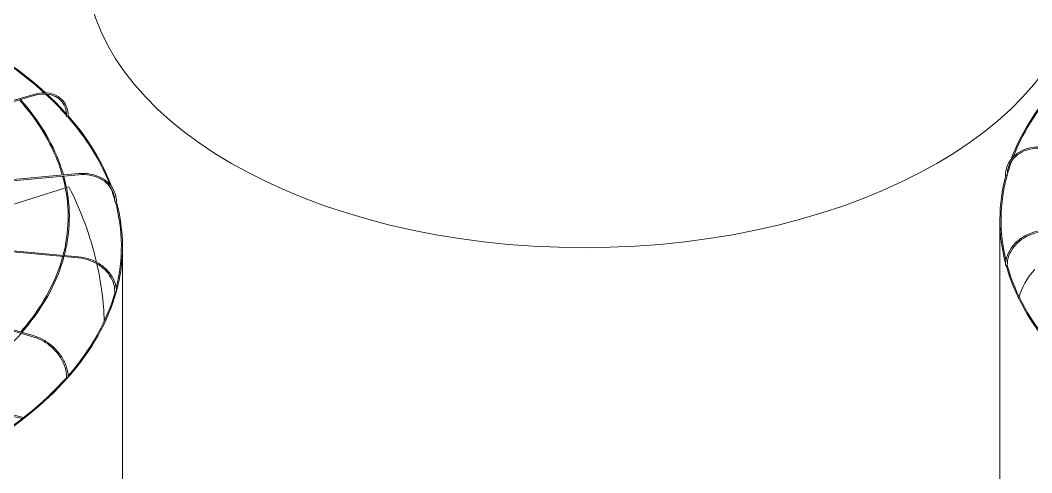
# Model space of a CAD drawing. Header units: millimetres. Extents: x -312439 to 477422, y -331570 to 212570.
# Drawn here: x 447000 to 449127, y 89500 to 90451 of the extents above; entities that cross this region are included whole.
import ezdxf

# ---------------------------------------------------------------- set-up
doc = ezdxf.new("R2010")
doc.units = ezdxf.units.MM

msp = doc.modelspace()

# ---------------------------------------------------------------- linework, layer by layer
at = {"color": 3, "linetype": 'Continuous', "lineweight": 0, "extrusion": (-1.11022e-16, 0.816497, 0.57735)}
for p, q in [((446260.171, 90068.854), (447028.741, 90294.948)), ((447029.432, 90292.598), (446261.807, 90066.782)), ((446269.548, 90050.558), (447122.636, 90128.567)), ((446270.005, 90048.14), (447122.859, 90126.128)), ((447094.976, 90098.395), (446869.449, 90027.744)), ((447102.42, 90100.727), (447097.328, 90099.131)), ((446268.478, 90029.244), (447122.636, 89951.137)), ((447122.859, 89953.577), (446269.201, 90031.638)), ((449059.77, 89468.081), (449059.77, 90030.97)), ((447028.741, 89784.756), (446257.413, 90011.661)), ((446259.251, 90013.674), (447029.432, 89787.106)), ((447215.123, 89412.381), (447215.123, 89975.269)), ((446834.594, 89655.209), (447007.311, 89615.837)), ((447004.345, 89613.535), (446843.118, 89650.287))]:
    msp.add_line(p, q, dxfattribs=at)
at = {"color": 3, "linetype": 'Continuous', "lineweight": 0}
for centre, major_axis, ratio, start_param, end_param in [((448185.684, 90578.241), (-1048.768, 0), 0.57735027, 0, 3.14159265), ((446166.355, 89975.269), (-1046.319, 0), 0.57735027, 3.70570419, 3.9258203), ((446166.355, 89975.269), (-1048.768, 0), 0.57735027, 3.70411228, 3.92650775), ((450108.538, 90030.97), (-1048.768, 0), 0.57735027, 5.81359811, 6.07011802), ((450108.538, 90030.97), (-1046.319, 0), 0.57735027, 5.81336511, 6.06128621), ((446166.355, 89975.269), (-1046.319, 0), 0.57735027, 3.61515195, 3.70067928), ((446166.355, 89975.269), (-1048.768, 0), 0.57735027, 3.61992048, 3.69877001), ((447098.744, 90249.432), (-1.225, 0.021), 0.57151893, 0, 0.48093441), ((447098.744, 90249.432), (-1.225, 0.021), 0.57151893, 0.48093441, 2.05173073), ((446166.355, 89975.269), (-1046.319, 0), 0.57735027, 3.3609423, 3.61148113), ((447099.836, 90249.753), (-1.225, 0), 0.57735027, 1.51847105, 3.14159265), ((446166.355, 89975.269), (-1048.768, 0), 0.57735027, 3.35086888, 3.61231471), ((450108.538, 90030.97), (-1046.319, 0), 0.57735027, 6.07532621, 6.12502314), ((450108.538, 90030.97), (-1048.768, 0), 0.57735027, 6.12772105, 6.43448057), ((450108.538, 90030.97), (-1046.319, 0), 0.57735027, 6.1272654, 6.42392093), ((449072.853, 90125.386), (1.225, 0), 0.57735027, 3.14159265, 5.07887352), ((449074.063, 90125.276), (1.225, 0.023), 0.57529521, 4.54449158, 6.11528791), ((449074.063, 90125.276), (1.225, 0.023), 0.57529521, 6.11528791, 6.28318531), ((446166.45, 89807.514), (1010.388, -32.497), 0.79709982, 0.20844184, 0.41264052), ((446166.355, 89975.269), (-1046.319, 0), 0.57735027, 3.30554955, 3.34466555), ((447199.964, 90069.576), (-1.225, 0.023), 0.57529521, 0, 0.1678974), ((447199.964, 90069.576), (-1.225, 0.023), 0.57529521, 0.1678974, 1.73869372), ((446166.355, 89975.269), (-1046.319, 0), 0.57735027, 2.9973499, 3.29716571), ((447201.173, 90069.686), (-1.225, 0), 0.57735027, 1.20431179, 3.14159265), ((446166.355, 89975.269), (-1048.768, 0), 0.57735027, 2.98561554, 3.29783032), ((446166.45, 89807.514), (1010.388, -32.497), 0.79709982, 0.05380476, 0.20420122), ((449072.853, 89936.053), (1.225, 0), 0.57735027, 3.14159265, 5.39303278), ((450108.538, 90030.97), (-1048.768, 0), 0.57735027, 0.1585854, 0.46892864), ((449074.063, 89936.163), (1.225, 0.023), 0.57926583, 4.8585762, 6.28318531), ((450108.538, 90030.97), (-1046.319, 0), 0.57735027, 0.15790655, 0.46457773), ((450108.443, 89864.925), (-1010.701, -20.593), 0.30331876, 6.01219977, 6.20271663), ((446166.355, 89975.269), (-1046.319, 0), 0.57735027, 2.6752935, 2.98289949), ((446166.355, 89975.269), (-1048.768, 0), 0.57735027, 2.67086857, 2.98332964), ((447199.964, 89880.463), (-1.225, 0.023), 0.57926583, 0, 1.42460911), ((447201.173, 89880.353), (-1.225, 0), 0.57735027, 0.89015252, 3.14159265), ((446166.355, 89975.269), (-1046.319, 0), 0.57735027, 2.35898226, 2.6687056), ((446166.355, 89975.269), (-1048.768, 0), 0.57735027, 2.35667794, 2.66891462), ((447098.744, 89700.607), (-1.225, 0.021), 0.58304212, 0, 1.10944839), ((447099.836, 89700.286), (-1.225, 0), 0.57735027, 0.57599326, 3.14159265)]:
    msp.add_ellipse(centre, major_axis=major_axis, ratio=ratio, start_param=start_param, end_param=end_param, dxfattribs=at)
for points, knots in [([(447088.469, 90125.443), (447086.447, 90132.524), (447084.18, 90139.583), (447064.715, 90194.081), (447036.588, 90240.244), (446998.278, 90283.433)], [2.519571261, 2.519571261, 2.519571261, 2.519571261, 2.559550642, 2.559550642, 2.829500903, 2.829500903, 2.829500903, 2.829500903]), ([(447090.951, 90125.67), (447088.837, 90133.111), (447086.455, 90140.527), (447066.83, 90195.228), (447038.848, 90241.197), (447000.873, 90284.197)], [2.518738954, 2.518738954, 2.518738954, 2.518738954, 2.560443172, 2.560443172, 2.827714195, 2.827714195, 2.827714195, 2.827714195]), ([(447101.06, 90249.753), (447101.06, 90256.682), (447099.863, 90263.281), (447095.161, 90275.158), (447091.656, 90280.433), (447082.694, 90289.1), (447077.24, 90292.49), (447064.957, 90297.055), (447058.13, 90298.231), (447043.777, 90298.282), (447036.254, 90297.158), (447028.741, 90294.948)], [4.71238898, 4.71238898, 4.71238898, 4.71238898, 5.02654825, 5.02654825, 5.34070751, 5.34070751, 5.65486678, 5.65486678, 5.96902604, 5.96902604, 6.28318531, 6.28318531, 6.28318531, 6.28318531]), ([(447029.432, 90292.598), (447036.695, 90294.735), (447043.944, 90295.802), (447057.681, 90295.71), (447064.166, 90294.551), (447075.734, 90290.151), (447080.816, 90286.912), (447089.113, 90278.68), (447092.33, 90273.686), (447096.59, 90262.394), (447097.632, 90256.097), (447097.52, 90249.453)], [6.28318531, 6.28318531, 6.28318531, 6.28318531, 6.60045335, 6.60045335, 6.91772139, 6.91772139, 7.23498943, 7.23498943, 7.55225747, 7.55225747, 7.86952551, 7.86952551, 7.86952551, 7.86952551]), ([(449071.629, 90125.386), (449071.629, 90132.331), (449072.96, 90139.161), (449078.155, 90151.904), (449082.018, 90157.814), (449091.875, 90168.128), (449097.867, 90172.531), (449111.385, 90179.414), (449118.908, 90181.893), (449134.754, 90184.7), (449143.074, 90185.028), (449151.391, 90184.267)], [4.71238898, 4.71238898, 4.71238898, 4.71238898, 5.02654825, 5.02654825, 5.34070751, 5.34070751, 5.65486678, 5.65486678, 5.96902604, 5.96902604, 6.28318531, 6.28318531, 6.28318531, 6.28318531]), ([(449151.168, 90181.828), (449143.107, 90182.565), (449135.051, 90182.235), (449119.758, 90179.483), (449112.524, 90177.06), (449099.601, 90170.378), (449093.914, 90166.12), (449084.639, 90156.206), (449081.052, 90150.552), (449076.315, 90138.401), (449075.164, 90131.905), (449075.288, 90125.299)], [0, 0, 0, 0, 0.31726804, 0.31726804, 0.63453608, 0.63453608, 0.95180412, 0.95180412, 1.26907216, 1.26907216, 1.5863402, 1.5863402, 1.5863402, 1.5863402]), ([(447090.195, 89956.563), (447091.801, 89962.634), (447093.227, 89968.72), (447104.528, 90024.058), (447102.731, 90074.082), (447089.144, 90123.045)], [2.204619764, 2.204619764, 2.204619764, 2.204619764, 2.238829514, 2.238829514, 2.515060108, 2.515060108, 2.515060108, 2.515060108]), ([(447092.669, 89956.337), (447094.353, 89962.737), (447095.84, 89969.155), (447106.946, 90024.649), (447105.087, 90074.504), (447091.623, 90123.271)], [2.205366155, 2.205366155, 2.205366155, 2.205366155, 2.241163262, 2.241163262, 2.514260549, 2.514260549, 2.514260549, 2.514260549]), ([(447202.398, 90069.686), (447202.398, 90076.631), (447201.067, 90083.461), (447195.871, 90096.203), (447192.009, 90102.113), (447182.152, 90112.428), (447176.16, 90116.831), (447162.642, 90123.714), (447155.119, 90126.193), (447139.273, 90129), (447130.953, 90129.328), (447122.636, 90128.567)], [4.71238898, 4.71238898, 4.71238898, 4.71238898, 5.02654825, 5.02654825, 5.34070751, 5.34070751, 5.65486678, 5.65486678, 5.96902604, 5.96902604, 6.28318531, 6.28318531, 6.28318531, 6.28318531]), ([(447122.859, 90126.128), (447130.92, 90126.865), (447138.976, 90126.535), (447154.269, 90123.783), (447161.503, 90121.36), (447174.426, 90114.678), (447180.113, 90110.42), (447189.388, 90100.506), (447192.974, 90094.852), (447197.712, 90082.701), (447198.863, 90076.205), (447198.739, 90069.599)], [6.28318531, 6.28318531, 6.28318531, 6.28318531, 6.60045335, 6.60045335, 6.91772139, 6.91772139, 7.23498943, 7.23498943, 7.55225747, 7.55225747, 7.86952551, 7.86952551, 7.86952551, 7.86952551]), ([(449071.629, 89936.053), (449071.629, 89942.997), (449072.959, 89950.053), (449078.134, 89963.692), (449081.977, 89970.274), (449091.786, 89982.332), (449097.751, 89987.806), (449111.219, 89997.127), (449118.721, 90000.973), (449134.538, 90006.668), (449142.85, 90008.516), (449151.168, 90009.277)], [4.71238898, 4.71238898, 4.71238898, 4.71238898, 5.02654825, 5.02654825, 5.34070751, 5.34070751, 5.65486678, 5.65486678, 5.96902604, 5.96902604, 6.28318531, 6.28318531, 6.28318531, 6.28318531]), ([(449151.391, 90006.837), (449143.33, 90006.1), (449135.266, 90004.297), (449119.944, 89998.736), (449112.689, 89994.981), (449099.716, 89985.9), (449094, 89980.577), (449084.678, 89968.906), (449081.072, 89962.561), (449076.315, 89949.491), (449075.164, 89942.768), (449075.288, 89936.186)], [0, 0, 0, 0, 0.31726804, 0.31726804, 0.63453608, 0.63453608, 0.95180412, 0.95180412, 1.26907216, 1.26907216, 1.5863402, 1.5863402, 1.5863402, 1.5863402]), ([(447001.056, 89795.454), (447005.172, 89800.169), (447009.167, 89804.92), (447050.126, 89855.496), (447075.955, 89904.285), (447089.55, 89954.163)], [1.889456602, 1.889456602, 1.889456602, 1.889456602, 1.918834976, 1.918834976, 2.200108517, 2.200108517, 2.200108517, 2.200108517]), ([(447003.642, 89794.693), (447007.843, 89799.528), (447011.918, 89804.399), (447052.747, 89855.122), (447078.475, 89903.963), (447092.027, 89953.936)], [1.891212574, 1.891212574, 1.891212574, 1.891212574, 1.921163042, 1.921163042, 2.200887841, 2.200887841, 2.200887841, 2.200887841]), ([(447122.636, 89951.137), (447130.697, 89950.4), (447138.761, 89948.596), (447154.083, 89943.036), (447161.338, 89939.281), (447174.311, 89930.2), (447180.027, 89924.877), (447189.349, 89913.206), (447192.955, 89906.861), (447197.712, 89893.791), (447198.863, 89887.068), (447198.739, 89880.486)], [0, 0, 0, 0, 0.31726804, 0.31726804, 0.63453608, 0.63453608, 0.95180412, 0.95180412, 1.26907216, 1.26907216, 1.5863402, 1.5863402, 1.5863402, 1.5863402]), ([(447202.398, 89880.353), (447202.398, 89887.297), (447201.067, 89894.353), (447195.893, 89907.992), (447192.05, 89914.574), (447182.241, 89926.632), (447176.276, 89932.106), (447162.808, 89941.427), (447155.306, 89945.273), (447139.489, 89950.967), (447131.176, 89952.816), (447122.859, 89953.577)], [4.71238898, 4.71238898, 4.71238898, 4.71238898, 5.02654825, 5.02654825, 5.34070751, 5.34070751, 5.65486678, 5.65486678, 5.96902604, 5.96902604, 6.28318531, 6.28318531, 6.28318531, 6.28318531]), ([(446832.07, 89656.665), (446837.516, 89659.844), (446842.894, 89663.061), (446909.485, 89703.898), (446961.408, 89746.582), (447001.867, 89792.662)], [1.576164321, 1.576164321, 1.576164321, 1.576164321, 1.600943265, 1.600943265, 1.88701346, 1.88701346, 1.88701346, 1.88701346]), ([(447028.741, 89784.756), (447036.004, 89782.62), (447043.278, 89779.415), (447057.111, 89771.183), (447063.667, 89766.158), (447075.399, 89754.794), (447080.571, 89748.456), (447089.013, 89735.114), (447092.281, 89728.111), (447096.59, 89714.153), (447097.632, 89707.202), (447097.52, 89700.628)], [0, 0, 0, 0, 0.31726804, 0.31726804, 0.63453608, 0.63453608, 0.95180412, 0.95180412, 1.26907216, 1.26907216, 1.5863402, 1.5863402, 1.5863402, 1.5863402]), ([(447101.06, 89700.286), (447101.06, 89707.215), (447099.864, 89714.473), (447095.214, 89728.953), (447091.763, 89736.173), (447082.945, 89749.888), (447077.581, 89756.381), (447065.459, 89768.018), (447058.702, 89773.161), (447044.444, 89781.6), (447036.945, 89784.896), (447029.432, 89787.106)], [4.71238898, 4.71238898, 4.71238898, 4.71238898, 5.02654825, 5.02654825, 5.34070751, 5.34070751, 5.65486678, 5.65486678, 5.96902604, 5.96902604, 6.28318531, 6.28318531, 6.28318531, 6.28318531])]:
    msp.add_open_spline(points, degree=3, knots=knots, dxfattribs=at)

doc.saveas('drawing.dxf')
